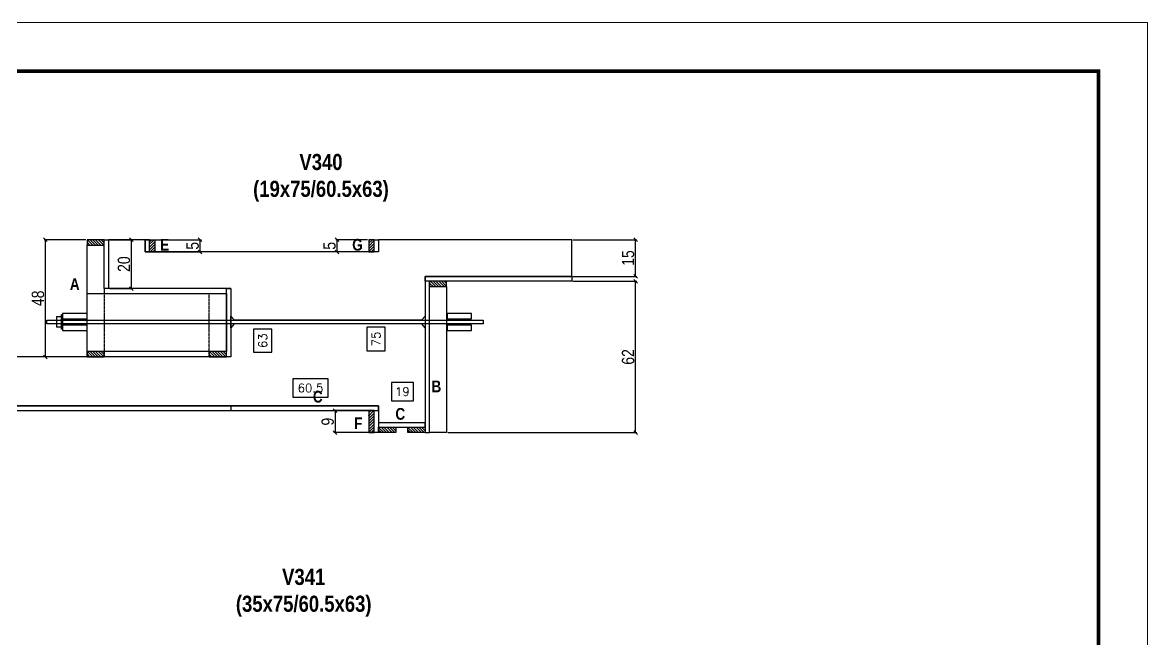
# Model space of a CAD drawing. Extents: x -3394 to 16474, y -5031 to 14397.
# Drawn here: x 8007 to 8927, y 108 to 614 of the extents above; entities that cross this region are included whole.
import ezdxf

# ---------------------------------------------------------------- set-up
doc = ezdxf.new("R2010")
doc.units = 0
doc.linetypes.add('DASHED', pattern=[0.75, 0.5, -0.25])
doc.linetypes.add('HIDDEN', pattern=[0.375, 0.25, -0.125])
doc.layers.get('0').update_dxf_attribs({"linetype": 'CONTINUOUS'})
doc.layers.get('Defpoints').update_dxf_attribs({"linetype": 'CONTINUOUS'})
for name, color, linetype in [('1HACHURA MADEIRAS', 1, 'CONTINUOUS'), ('COTA', 241, 'CONTINUOUS'), ('Cota Seção (2x)', 4, 'CONTINUOUS'), ('detalhes', 4, 'CONTINUOUS'), ('NOMENCLATURA', 7, 'CONTINUOUS'), ('Painéis', 200, 'CONTINUOUS'), ('presilha', 1, 'CONTINUOUS'), ('Sarr 3.5x7', 81, 'CONTINUOUS'), ('SARR_2.2x7', 40, 'CONTINUOUS'), ('SARR_3.5x7', 81, 'CONTINUOUS'), ('Tubo de PVC', 51, 'CONTINUOUS')]:
    doc.layers.add(name, color=color, linetype=linetype)
for name, color, linetype, lineweight in [('CONCRETO', 251, 'CONTINUOUS', 25), ('Folhas', 255, 'CONTINUOUS', 9), ('SARRAFO DE PRESSAO', 251, 'DASHED', 9)]:
    doc.layers.add(name, color=color, linetype=linetype, lineweight=lineweight)
doc.styles.add('COTA TECNICA 2X', font='techl___.ttf', dxfattribs={"height": 10})
doc.styles.add('ROMANS', font='romans.shx')
doc.styles.add('TECNICA', font='techb___.ttf', dxfattribs={"height": 10})
doc.dimstyles.new('Cota Seção interna', dxfattribs={"dimtxt": 7, "dimasz": 6, "dimexe": 0.18, "dimexo": 2, "dimgap": -4, "dimtad": 3, "dimdec": 1, "dimlfac": 0.5, "dimzin": 12, "dimdsep": 46, "dimtxsty": 'ROMANS', "dimblk": 'ARCHTICK', "dimcen": 0.09, "dimse1": 1, "dimse2": 1, "dimsd1": 1, "dimsd2": 1, "dimclrd": 180, "dimclre": 5, "dimclrt": 1, "dimadec": 0, "dimazin": 3, "dimtfac": 1, "dimtdec": 1, "dimtofl": 0, "dimtmove": 0, "dimatfit": 3, "dimldrblk": 'ARCHTICK', "dimfxl": 1, "dimtolj": 1, "dimtzin": 0, "dimarcsym": 0})
doc.dimstyles.new('SECAO', dxfattribs={"dimscale": 0.333333, "dimtxt": 5, "dimasz": 9, "dimexe": 3, "dimexo": 3, "dimgap": 3, "dimtad": 1, "dimdec": 1, "dimlfac": 0.5, "dimzin": 12, "dimdsep": 46, "dimtxsty": 'COTA TECNICA 2X', "dimblk1": 'OBLIQUE', "dimblk2": 'OBLIQUE', "dimsah": 1, "dimcen": 0.9, "dimclrd": 4, "dimclre": 4, "dimclrt": 240, "dimadec": 1, "dimazin": 3, "dimtfac": 1, "dimtdec": 1, "dimtmove": 0, "dimatfit": 3, "dimfxl": 1, "dimtolj": 1, "dimtzin": 12, "dimarcsym": 0})
pattern_1 = [(135, (39764.6088, -123114.8056), (-1.122532015, -1.122532015), [])]
pattern_2 = [(135, (39888.2088, -123234.4056), (-1.122532015, -1.122532015), [])]
pattern_3 = [(135, (39912.2088, -123234.4056), (-1.122532015, -1.122532015), [])]
pattern_4 = [(225, (131593.3473, 31906.3953), (1.122532015, -1.122532015), [])]
pattern_5 = [(135, (39488.4088, -123080.8056), (-1.122532015, -1.122532015), [])]
pattern_6 = [(135, (39388.4088, -123172.4056), (-1.122532015, -1.122532015), [])]
pattern_7 = [(135, (39488.4088, -123172.4056), (-1.122532015, -1.122532015), [])]

# ---------------------------------------------------------------- blocks, each defined once
blk = doc.blocks.new('9999999999')
at = {"layer": 'Folhas'}
blk.add_lwpolyline([(98138.98, 34190.21), (99623.98, 34190.21), (99623.98, 35240.21), (98138.98, 35240.21)], close=True, dxfattribs=at)
at = {"layer": 'Folhas', "color": 30, "const_width": 3}
blk.add_lwpolyline([(98213.98, 34230.21), (99583.98, 34230.21), (99583.98, 35200.21), (98213.98, 35200.21)], close=True, dxfattribs=at)
blk = doc.blocks.new('*D1748')
at = {"layer": 'Cota Seção (2x)', "color": 180, "lineweight": -2, "transparency": 16777216}
for p, q in [((8256.88, 321.82), (8227.88, 321.82)), ((8227.88, 321.82), (8227.88, 306.82)), ((8256.88, 306.82), (8256.88, 321.82)), ((8227.88, 306.82), (8256.88, 306.82))]:
    blk.add_line(p, q, dxfattribs=at)
at = {"layer": 'Defpoints', "color": 0, "transparency": 16777216}
for p in [(8177.19, 295.76), (8298.19, 302.82), (8298.19, 299.76)]:
    blk.add_point(p, dxfattribs=at)
at = {"layer": 'Cota Seção (2x)', "color": 1, "transparency": 16777216, "insert": (8242.38, 314.32), "char_height": 7, "attachment_point": 5, "style": 'ROMANS'}
blk.add_mtext('\\A1;60.5', dxfattribs=at)
blk = doc.blocks.new('_ArchTick')
at = {"color": 0, "linetype": 'ByBlock', "const_width": 0.15}
blk.add_lwpolyline([(-0.5, -0.5), (0.5, 0.5)], dxfattribs=at)
blk = doc.blocks.new('_Oblique')
at = {"color": 0, "linetype": 'ByBlock', "lineweight": -2}
blk.add_line((-0.5, -0.5), (0.5, 0.5), dxfattribs=at)
blk = doc.blocks.new('*D1705')
at = {"layer": 'COTA', "color": 4, "lineweight": -2, "transparency": 16777216}
for p, q in [((8058.59, 435.76), (8024.58, 435.76)), ((8025.58, 339.76), (8025.58, 435.76)), ((8058.59, 339.76), (8024.58, 339.76))]:
    blk.add_line(p, q, dxfattribs=at)
at = {"layer": 'Defpoints', "color": 0, "transparency": 16777216}
for p in [(8025.58, 435.76), (8059.59, 435.76), (8059.59, 339.76)]:
    blk.add_point(p, dxfattribs=at)
at = {"layer": 'COTA', "color": 4, "lineweight": -2, "transparency": 16777216, "xscale": 3, "yscale": 3, "zscale": 3}
for p, rotation in [((8025.58, 435.76), 90), ((8025.58, 339.76), 270)]:
    blk.add_blockref('_Oblique', p, dxfattribs=dict(at, rotation=rotation))
at = {"layer": 'COTA', "color": 240, "transparency": 16777216, "insert": (8019.48, 387.76), "char_height": 10, "attachment_point": 5, "rotation": 90, "style": 'COTA TECNICA 2X'}
blk.add_mtext('\\A1;48', dxfattribs=at)
blk = doc.blocks.new('*D1749')
at = {"layer": 'COTA', "color": 4, "lineweight": -2, "transparency": 16777216}
for p, q in [((8108.19, 435.76), (8153.17, 435.76)), ((8152.17, 425.76), (8152.17, 435.76)), ((8108.19, 425.76), (8153.17, 425.76))]:
    blk.add_line(p, q, dxfattribs=at)
at = {"layer": 'Defpoints', "color": 0, "transparency": 16777216}
for p in [(8107.19, 435.76), (8152.17, 435.76), (8107.19, 425.76)]:
    blk.add_point(p, dxfattribs=at)
at = {"layer": 'COTA', "color": 4, "lineweight": -2, "transparency": 16777216, "xscale": 3, "yscale": 3, "zscale": 3}
for p, rotation in [((8152.17, 435.76), 90), ((8152.17, 425.76), 270)]:
    blk.add_blockref('_Oblique', p, dxfattribs=dict(at, rotation=rotation))
at = {"layer": 'COTA', "color": 240, "transparency": 16777216, "insert": (8146.06, 430.76), "char_height": 10, "attachment_point": 5, "rotation": 90, "style": 'COTA TECNICA 2X'}
blk.add_mtext('\\A1;5', dxfattribs=at)
blk = doc.blocks.new('*D1750')
at = {"layer": 'COTA', "color": 4, "lineweight": -2, "transparency": 16777216}
for p, q in [((8289.19, 435.76), (8263.13, 435.76)), ((8264.13, 425.76), (8264.13, 435.76)), ((8289.19, 425.76), (8263.13, 425.76))]:
    blk.add_line(p, q, dxfattribs=at)
at = {"layer": 'Defpoints', "color": 0, "transparency": 16777216}
for p in [(8264.13, 435.76), (8290.19, 435.76), (8290.19, 425.76)]:
    blk.add_point(p, dxfattribs=at)
at = {"layer": 'COTA', "color": 4, "lineweight": -2, "transparency": 16777216, "xscale": 3, "yscale": 3, "zscale": 3}
for p, rotation in [((8264.13, 435.76), 90), ((8264.13, 425.76), 270)]:
    blk.add_blockref('_Oblique', p, dxfattribs=dict(at, rotation=rotation))
at = {"layer": 'COTA', "color": 240, "transparency": 16777216, "insert": (8258.02, 430.76), "char_height": 10, "attachment_point": 5, "rotation": 90, "style": 'COTA TECNICA 2X'}
blk.add_mtext('\\A1;5', dxfattribs=at)
blk = doc.blocks.new('*D1751')
at = {"layer": 'COTA', "color": 4, "lineweight": -2, "transparency": 16777216}
for p, q in [((8457.19, 401.76), (8509.38, 401.76)), ((8508.38, 277.76), (8508.38, 401.76)), ((8354.79, 277.76), (8509.38, 277.76))]:
    blk.add_line(p, q, dxfattribs=at)
at = {"layer": 'Defpoints', "color": 0, "transparency": 16777216}
for p in [(8456.19, 401.76), (8508.38, 401.76), (8353.79, 277.76)]:
    blk.add_point(p, dxfattribs=at)
at = {"layer": 'COTA', "color": 4, "lineweight": -2, "transparency": 16777216, "xscale": 3, "yscale": 3, "zscale": 3}
for p, rotation in [((8508.38, 401.76), 90), ((8508.38, 277.76), 270)]:
    blk.add_blockref('_Oblique', p, dxfattribs=dict(at, rotation=rotation))
at = {"layer": 'COTA', "color": 240, "transparency": 16777216, "insert": (8502.28, 339.76), "char_height": 10, "attachment_point": 5, "rotation": 90, "style": 'COTA TECNICA 2X'}
blk.add_mtext('\\A1;62', dxfattribs=at)
blk = doc.blocks.new('*D1752')
at = {"layer": 'COTA', "color": 4, "lineweight": -2, "transparency": 16777216}
for p, q in [((8457.19, 435.76), (8509.38, 435.76)), ((8508.38, 405.76), (8508.38, 435.76)), ((8457.19, 405.76), (8509.38, 405.76))]:
    blk.add_line(p, q, dxfattribs=at)
at = {"layer": 'Defpoints', "color": 0, "transparency": 16777216}
for p in [(8456.19, 435.76), (8508.38, 435.76), (8456.19, 405.76)]:
    blk.add_point(p, dxfattribs=at)
at = {"layer": 'COTA', "color": 4, "lineweight": -2, "transparency": 16777216, "xscale": 3, "yscale": 3, "zscale": 3}
for p, rotation in [((8508.38, 435.76), 90), ((8508.38, 405.76), 270)]:
    blk.add_blockref('_Oblique', p, dxfattribs=dict(at, rotation=rotation))
at = {"layer": 'COTA', "color": 240, "transparency": 16777216, "insert": (8502.27, 420.76), "char_height": 10, "attachment_point": 5, "rotation": 90, "style": 'COTA TECNICA 2X'}
blk.add_mtext('\\A1;15', dxfattribs=at)
blk = doc.blocks.new('*D1753')
at = {"layer": 'Cota Seção (2x)', "color": 180, "lineweight": -2, "transparency": 16777216}
for p, q in [((8326.62, 318.81), (8308.62, 318.81)), ((8308.62, 318.81), (8308.62, 303.81)), ((8326.62, 303.81), (8326.62, 318.81)), ((8308.62, 303.81), (8326.62, 303.81))]:
    blk.add_line(p, q, dxfattribs=at)
at = {"layer": 'Defpoints', "color": 0, "transparency": 16777216}
for p in [(8336.19, 299.81), (8298.19, 285.76), (8336.19, 285.76)]:
    blk.add_point(p, dxfattribs=at)
at = {"layer": 'Cota Seção (2x)', "color": 1, "transparency": 16777216, "insert": (8317.62, 311.31), "char_height": 7, "attachment_point": 5, "style": 'ROMANS'}
blk.add_mtext('\\A1;19', dxfattribs=at)
blk = doc.blocks.new('*D1755')
at = {"layer": 'COTA', "color": 4, "lineweight": -2, "transparency": 16777216}
for p, q in [((8293.59, 295.76), (8261.61, 295.76)), ((8262.61, 295.76), (8262.61, 277.76)), ((8293.59, 277.76), (8261.61, 277.76))]:
    blk.add_line(p, q, dxfattribs=at)
at = {"layer": 'Defpoints', "color": 0, "transparency": 16777216}
for p in [(8294.59, 295.76), (8262.61, 277.76), (8294.59, 277.76)]:
    blk.add_point(p, dxfattribs=at)
at = {"layer": 'COTA', "color": 4, "lineweight": -2, "transparency": 16777216, "xscale": 3, "yscale": 3, "zscale": 3}
for p, rotation in [((8262.61, 295.76), 90), ((8262.61, 277.76), 270)]:
    blk.add_blockref('_Oblique', p, dxfattribs=dict(at, rotation=rotation))
at = {"layer": 'COTA', "color": 240, "transparency": 16777216, "insert": (8256.52, 286.76), "char_height": 10, "attachment_point": 5, "rotation": 90, "style": 'COTA TECNICA 2X'}
blk.add_mtext('\\A1;9', dxfattribs=at)
blk = doc.blocks.new('*D1756')
at = {"layer": 'COTA', "color": 4, "lineweight": -2, "transparency": 16777216}
for p, q in [((8078.19, 435.76), (8096.94, 435.76)), ((8095.94, 395.76), (8095.94, 435.76)), ((8078.19, 395.76), (8096.94, 395.76))]:
    blk.add_line(p, q, dxfattribs=at)
at = {"layer": 'Defpoints', "color": 0, "transparency": 16777216}
for p in [(8077.19, 435.76), (8095.94, 435.76), (8077.19, 395.76)]:
    blk.add_point(p, dxfattribs=at)
at = {"layer": 'COTA', "color": 4, "lineweight": -2, "transparency": 16777216, "xscale": 3, "yscale": 3, "zscale": 3}
for p, rotation in [((8095.94, 435.76), 90), ((8095.94, 395.76), 270)]:
    blk.add_blockref('_Oblique', p, dxfattribs=dict(at, rotation=rotation))
at = {"layer": 'COTA', "color": 240, "transparency": 16777216, "insert": (8089.83, 415.76), "char_height": 10, "attachment_point": 5, "rotation": 90, "style": 'COTA TECNICA 2X'}
blk.add_mtext('\\A1;20', dxfattribs=at)
blk = doc.blocks.new('*D1757')
at = {"layer": 'Cota Seção (2x)', "color": 180, "lineweight": -2, "transparency": 16777216}
for p, q in [((8303.58, 364.06), (8288.58, 364.06)), ((8288.58, 364.06), (8288.58, 344.73)), ((8303.58, 344.73), (8303.58, 364.06)), ((8288.58, 344.73), (8303.58, 344.73))]:
    blk.add_line(p, q, dxfattribs=at)
at = {"layer": 'Defpoints', "color": 0, "transparency": 16777216}
for p in [(8307.58, 435.76), (8336.19, 435.76), (8336.19, 285.76)]:
    blk.add_point(p, dxfattribs=at)
at = {"layer": 'Cota Seção (2x)', "color": 1, "transparency": 16777216, "insert": (8296.08, 354.4), "char_height": 7, "attachment_point": 5, "rotation": 90, "style": 'ROMANS'}
blk.add_mtext('\\A1;75', dxfattribs=at)
blk = doc.blocks.new('*D1758')
at = {"layer": 'Cota Seção (2x)', "color": 180, "lineweight": -2, "transparency": 16777216}
for p, q in [((8210.87, 362.54), (8195.87, 362.54)), ((8195.87, 362.54), (8195.87, 343.54)), ((8210.87, 343.54), (8210.87, 362.54)), ((8195.87, 343.54), (8210.87, 343.54))]:
    blk.add_line(p, q, dxfattribs=at)
at = {"layer": 'Defpoints', "color": 0, "transparency": 16777216}
for p in [(8177.19, 425.76), (8214.87, 425.76), (8177.19, 299.76)]:
    blk.add_point(p, dxfattribs=at)
at = {"layer": 'Cota Seção (2x)', "color": 1, "transparency": 16777216, "insert": (8203.37, 353.04), "char_height": 7, "attachment_point": 5, "rotation": 90, "style": 'ROMANS'}
blk.add_mtext('\\A1;63', dxfattribs=at)

msp = doc.modelspace()

# ---------------------------------------------------------------- hatches: boundary and pattern name
at = {"layer": 'SARR_2.2x7'}
h = msp.add_hatch(dxfattribs=at)
h.set_pattern_fill('ANSI31', color=256, scale=0.5, angle=90)
h.set_pattern_definition(pattern_5)
h.paths.add_polyline_path([(8059.59, 435.76), (8059.59, 431.36), (8073.59, 431.36), (8073.59, 435.76)])
h = msp.add_hatch(dxfattribs=at)
h.set_pattern_fill('ANSI31', color=256, scale=0.5, angle=90)
h.set_pattern_definition(pattern_5)
h.paths.add_polyline_path([(8059.59, 435.76), (8059.59, 431.36), (8073.59, 431.36), (8073.59, 435.76)])
h = msp.add_hatch(dxfattribs=at)
h.set_pattern_fill('ANSI31', color=256, scale=0.5)
h.set_pattern_definition([(45, (-116791.7841, -32586.8591), (-1.122532015, 1.122532015), [])])
h.paths.add_polyline_path([(8110.79, 435.76), (8115.19, 435.76), (8115.19, 425.76), (8110.79, 425.76)])
h = msp.add_hatch(dxfattribs=at)
h.set_pattern_fill('ANSI31', color=256, scale=0.5)
h.set_pattern_definition([(45, (-116819.7841, -32586.8591), (-1.122532015, 1.122532015), [])])
h.paths.add_polyline_path([(8294.59, 435.76), (8290.19, 435.76), (8290.19, 425.76), (8294.59, 425.76)])
h = msp.add_hatch(dxfattribs=at)
h.set_pattern_fill('ANSI31', color=256, scale=0.5, angle=90)
h.set_pattern_definition(pattern_1)
h.paths.add_polyline_path([(8339.79, 401.76), (8339.79, 397.36), (8353.79, 397.36), (8353.79, 401.76)])
h = msp.add_hatch(dxfattribs=at)
h.set_pattern_fill('ANSI31', color=256, scale=0.5, angle=90)
h.set_pattern_definition(pattern_1)
h.paths.add_polyline_path([(8339.79, 401.76), (8339.79, 397.36), (8353.79, 397.36), (8353.79, 401.76)])
h = msp.add_hatch(dxfattribs=at)
h.set_pattern_fill('ANSI31', color=256, scale=0.5, angle=90)
h.set_pattern_definition(pattern_7)
h.paths.add_polyline_path([(8059.59, 344.16), (8059.59, 339.76), (8073.59, 339.76), (8073.59, 344.16)])
h = msp.add_hatch(dxfattribs=at)
h.set_pattern_fill('ANSI31', color=256, scale=0.5, angle=90)
h.set_pattern_definition(pattern_7)
h.paths.add_polyline_path([(8059.59, 344.16), (8059.59, 339.76), (8073.59, 339.76), (8073.59, 344.16)])
h = msp.add_hatch(dxfattribs=at)
h.set_pattern_fill('ANSI31', color=256, scale=0.5, angle=90)
h.set_pattern_definition(pattern_6)
h.paths.add_polyline_path([(8159.59, 344.16), (8159.59, 339.76), (8173.59, 339.76), (8173.59, 344.16)])
h = msp.add_hatch(dxfattribs=at)
h.set_pattern_fill('ANSI31', color=256, scale=0.5, angle=90)
h.set_pattern_definition(pattern_6)
h.paths.add_polyline_path([(8159.59, 344.16), (8159.59, 339.76), (8173.59, 339.76), (8173.59, 344.16)])
h = msp.add_hatch(dxfattribs=at)
h.set_pattern_fill('ANSI31', color=256, scale=0.5, angle=180)
h.set_pattern_definition(pattern_4)
h.paths.add_polyline_path([(8294.59, 295.76), (8290.19, 295.76), (8290.19, 277.76), (8294.59, 277.76)])
h = msp.add_hatch(dxfattribs=at)
h.set_pattern_fill('ANSI31', color=256, scale=0.5, angle=180)
h.set_pattern_definition(pattern_4)
h.paths.add_polyline_path([(8294.59, 291.76), (8290.19, 291.76), (8290.19, 277.76), (8294.59, 277.76)])
h = msp.add_hatch(dxfattribs=at)
h.set_pattern_fill('ANSI31', color=256, scale=0.5, angle=90)
h.set_pattern_definition(pattern_2)
h.paths.add_polyline_path([(8298.19, 282.16), (8298.19, 277.76), (8312.19, 277.76), (8312.19, 282.16)])
h = msp.add_hatch(dxfattribs=at)
h.set_pattern_fill('ANSI31', color=256, scale=0.5, angle=90)
h.set_pattern_definition(pattern_2)
h.paths.add_polyline_path([(8298.19, 282.16), (8298.19, 277.76), (8312.19, 277.76), (8312.19, 282.16)])
h = msp.add_hatch(dxfattribs=at)
h.set_pattern_fill('ANSI31', color=256, scale=0.5, angle=90)
h.set_pattern_definition(pattern_3)
h.paths.add_polyline_path([(8322.19, 282.16), (8322.19, 277.76), (8336.19, 277.76), (8336.19, 282.16)])
h = msp.add_hatch(dxfattribs=at)
h.set_pattern_fill('ANSI31', color=256, scale=0.5, angle=90)
h.set_pattern_definition(pattern_3)
h.paths.add_polyline_path([(8322.19, 282.16), (8322.19, 277.76), (8336.19, 277.76), (8336.19, 282.16)])

# ---------------------------------------------------------------- linework, layer by layer
at = {"layer": '1HACHURA MADEIRAS', "elevation": 0}
for points in [[(8059.59, 375.36), (8039.59, 375.36), (8039.59, 370.96), (8059.59, 370.96)], [(8374.19, 375.36), (8354.19, 375.36), (8354.19, 370.96), (8374.19, 370.96)], [(8059.59, 365.76), (8039.59, 365.76), (8039.59, 361.36), (8059.59, 361.36)], [(8374.19, 365.76), (8354.19, 365.76), (8354.19, 361.36), (8374.19, 361.36)]]:
    msp.add_lwpolyline(points, close=True, dxfattribs=at)
at = {"layer": 'CONCRETO', "linetype": 'Continuous'}
for p, q in [((8077.19, 435.76), (8077.19, 395.76)), ((8107.19, 435.76), (8077.19, 435.76)), ((8107.19, 425.76), (8107.19, 435.76)), ((8456.19, 435.76), (8298.19, 435.76)), ((8298.19, 435.76), (8298.19, 425.76)), ((8456.19, 405.76), (8456.19, 435.76)), ((8298.19, 425.76), (8107.19, 425.76)), ((8456.19, 405.76), (8336.19, 405.76)), ((8336.19, 405.76), (8336.19, 285.76)), ((8177.19, 395.76), (8077.19, 395.76)), ((8177.19, 395.76), (8177.19, 339.76)), ((8177.19, 339.76), (7822.2, 339.76)), ((7822.2, 299.76), (8298.19, 299.76)), ((8298.19, 299.76), (8298.19, 285.76)), ((8336.19, 285.76), (8298.19, 285.76))]:
    msp.add_line(p, q, dxfattribs=at)
at = {"layer": 'Painéis'}
for p, q in [((8456.19, 405.76), (8456.19, 401.76)), ((8177.19, 299.76), (8177.19, 295.76))]:
    msp.add_line(p, q, dxfattribs=at)
at = {"layer": 'Painéis', "linetype": 'Continuous'}
for points in [[(8073.59, 395.76), (8073.59, 435.76), (8077.19, 435.76), (8077.19, 395.76)], [(8110.79, 425.76), (8110.79, 435.76), (8107.19, 435.76), (8107.19, 425.76)], [(8110.79, 425.76), (8110.79, 435.76), (8107.19, 435.76), (8107.19, 425.76)], [(8294.59, 425.76), (8294.59, 435.76), (8298.19, 435.76), (8298.19, 425.76)], [(8294.59, 425.76), (8294.59, 435.76), (8298.19, 435.76), (8298.19, 425.76)], [(8339.79, 277.76), (8339.79, 401.76), (8336.19, 401.76), (8336.19, 277.76)], [(8339.79, 277.76), (8339.79, 401.76), (8336.19, 401.76), (8336.19, 277.76)], [(8173.59, 339.76), (8173.59, 395.76), (8177.19, 395.76), (8177.19, 339.76)], [(8298.19, 299.76), (7822.2, 299.76), (7822.2, 295.76), (8298.19, 295.76)], [(8294.59, 277.76), (8294.59, 295.76), (8298.19, 295.76), (8298.19, 277.76)], [(8294.59, 277.76), (8294.59, 295.76), (8298.19, 295.76), (8298.19, 277.76)]]:
    msp.add_lwpolyline(points, close=True, dxfattribs=at)
msp.add_lwpolyline([(8456.19, 401.76), (8336.19, 401.76), (8336.19, 405.76), (8456.19, 405.76)], dxfattribs=at)
at = {"layer": 'Painéis', "elevation": 0}
msp.add_lwpolyline([(8059.59, 391.76), (8173.59, 391.76), (8173.59, 344.16), (8059.59, 344.16)], close=True, dxfattribs=at)
at = {"layer": 'Painéis'}
msp.add_lwpolyline([(8173.59, 395.76), (8073.59, 395.76), (8073.59, 391.76), (8173.59, 391.76)], close=True, dxfattribs=at)
at = {"layer": 'Painéis', "linetype": 'Continuous', "elevation": 0}
msp.add_lwpolyline([(8336.19, 285.76), (8298.19, 285.76), (8298.19, 282.16), (8336.19, 282.16)], close=True, dxfattribs=at)
msp.add_lwpolyline([(8336.19, 285.76), (8298.19, 285.76), (8298.19, 282.16), (8336.19, 282.16)], close=True, dxfattribs=at)
at = {"layer": 'presilha'}
for p, q in [((8034.59, 372.89, 0), (8038.59, 372.89, 0)), ((8034.59, 372.89, 0), (8034.59, 364.22, 0)), ((8038.59, 374.55, 0), (8039.59, 374.55, 0)), ((8038.59, 362.55, 0), (8038.59, 374.55, 0)), ((8038.59, 372.89, 0), (8038.59, 364.22, 0)), ((8039.59, 374.55, 0), (8039.59, 362.55, 0)), ((8038.59, 364.22, 0), (8034.59, 364.22, 0)), ((8039.59, 362.55, 0), (8038.59, 362.55, 0))]:
    msp.add_line(p, q, dxfattribs=at)
at = {"layer": 'presilha', "elevation": 0}
msp.add_lwpolyline([(8026.81, 369.95), (8383.67, 369.95), (8383.67, 366.95), (8026.81, 366.95)], close=True, dxfattribs=at)
at = {"layer": 'Sarr 3.5x7', "linetype": 'HIDDEN'}
for p, q in [((8073.59, 391.76), (8073.59, 339.76)), ((8073.59, 391.76), (8073.59, 339.76)), ((8159.59, 339.76), (8159.59, 391.76)), ((8159.59, 339.76), (8159.59, 391.76))]:
    msp.add_line(p, q, dxfattribs=at)
at = {"layer": 'SARR_2.2x7'}
for points in [[(8073.59, 435.76), (8059.59, 435.76), (8059.59, 431.36), (8073.59, 431.36)], [(8073.59, 435.76), (8059.59, 435.76), (8059.59, 431.36), (8073.59, 431.36)], [(8110.79, 425.76), (8110.79, 435.76), (8115.19, 435.76), (8115.19, 425.76)], [(8294.59, 425.76), (8294.59, 435.76), (8290.19, 435.76), (8290.19, 425.76)], [(8173.59, 344.16), (8159.59, 344.16), (8159.59, 339.76), (8173.59, 339.76)], [(8173.59, 344.16), (8159.59, 344.16), (8159.59, 339.76), (8173.59, 339.76)], [(8294.59, 277.76), (8294.59, 295.76), (8290.19, 295.76), (8290.19, 277.76)], [(8294.59, 277.76), (8294.59, 295.76), (8290.19, 295.76), (8290.19, 277.76)]]:
    msp.add_lwpolyline(points, close=True, dxfattribs=at)
at = {"layer": 'SARR_2.2x7', "elevation": 0}
for points in [[(8353.79, 401.76), (8339.79, 401.76), (8339.79, 397.36), (8353.79, 397.36)], [(8353.79, 401.76), (8339.79, 401.76), (8339.79, 397.36), (8353.79, 397.36)], [(8073.59, 344.16), (8059.59, 344.16), (8059.59, 339.76), (8073.59, 339.76)], [(8073.59, 344.16), (8059.59, 344.16), (8059.59, 339.76), (8073.59, 339.76)], [(8298.19, 282.16), (8312.19, 282.16), (8312.19, 277.76), (8298.19, 277.76)], [(8298.19, 282.16), (8312.19, 282.16), (8312.19, 277.76), (8298.19, 277.76)], [(8322.19, 282.16), (8336.19, 282.16), (8336.19, 277.76), (8322.19, 277.76)], [(8322.19, 282.16), (8336.19, 282.16), (8336.19, 277.76), (8322.19, 277.76)]]:
    msp.add_lwpolyline(points, close=True, dxfattribs=at)
at = {"layer": 'SARR_3.5x7'}
for p, q in [((8059.59, 431.36), (8073.59, 431.36)), ((8059.59, 339.76), (8059.59, 431.36)), ((8059.59, 339.76), (8059.59, 431.36)), ((8073.59, 339.76), (8059.59, 339.76)), ((8159.59, 339.76), (8173.59, 339.76))]:
    msp.add_line(p, q, dxfattribs=at)
msp.add_lwpolyline([(8339.79, 397.36), (8353.79, 397.36), (8353.79, 277.76), (8339.79, 277.76)], close=True, dxfattribs=at)
msp.add_lwpolyline([(8339.79, 397.36), (8353.79, 397.36), (8353.79, 277.76), (8339.79, 277.76)], close=True, dxfattribs=at)
at = {"layer": 'Tubo de PVC', "elevation": 0}
msp.add_lwpolyline([(8336.19, 373.2), (8336.19, 363.71), (8333.39, 366.86), (8179.99, 366.86), (8177.19, 363.71), (8177.19, 373.2), (8179.99, 370.05), (8333.39, 370.05)], close=True, dxfattribs=at)

# ---------------------------------------------------------------- block references
at = {"layer": 'SARRAFO DE PRESSAO', "color": 6, "linetype": 'ByBlock'}
msp.add_blockref('9999999999', (-90696.77, -34626.55), dxfattribs=at)

# ---------------------------------------------------------------- texts
at = {"layer": 'detalhes', "style": 'TECNICA'}
for s, p in [('E', (8119.44, 426.8)), ('G', (8276.57, 426.83)), ('A', (8045.58, 394.65)), ('B', (8341.48, 310.78)), ('C', (8244.42, 302.4)), ('C', (8311.9, 288.33)), ('F', (8278.18, 280.71))]:
    msp.add_text(s, height=9.6, dxfattribs=at).set_placement(p)
at = {"layer": 'NOMENCLATURA', "char_height": 13.2, "attachment_point": 2, "style": 'TECNICA'}
for s, insert in [('\\A1;V340\\P(19x75/60.5x63)', (8251.01, 506.03)), ('\\A1;V341\\P(35x75/60.5x63)', (8236.87, 166.25))]:
    msp.add_mtext_dynamic_manual_height_columns(s, width=195.3133, gutter_width=1, heights=[0], dxfattribs=dict(at, insert=insert))

# ---------------------------------------------------------------- dimensions: what is measured, and where the dimension line sits
at = {"layer": 'COTA'}
for base, p1, p2, picture, middle in [((8025.58, 435.76), (8059.59, 339.76), (8059.59, 435.76), '*D1705', (8019.48, 387.76)), ((8095.94, 435.76), (8077.19, 395.76), (8077.19, 435.76), '*D1756', (8089.83, 415.76)), ((8508.38, 435.76), (8456.19, 405.76), (8456.19, 435.76), '*D1752', (8502.27, 420.76)), ((8508.38, 401.76), (8353.79, 277.76), (8456.19, 401.76), '*D1751', (8502.28, 339.76)), ((8262.61, 277.76), (8294.59, 295.76), (8294.59, 277.76), '*D1755', (8256.52, 286.76))]:
    dim = msp.add_linear_dim(base=base, p1=p1, p2=p2, angle=90, dimstyle='SECAO', dxfattribs=at)
    dim.commit()
    dim.dimension.update_dxf_attribs({"geometry": picture, "text_midpoint": middle})
for base, p1, p2, picture, middle in [((8152.17, 435.76), (8107.19, 425.76), (8107.19, 435.76), '*D1749', (8152.17, 430.76)), ((8264.13, 435.76), (8290.19, 425.76), (8290.19, 435.76), '*D1750', (8264.13, 430.76))]:
    dim = msp.add_linear_dim(base=base, p1=p1, p2=p2, angle=90, dimstyle='SECAO', dxfattribs=at)
    dim.commit()
    dim.dimension.update_dxf_attribs({"geometry": picture, "text_midpoint": middle, "dimtype": 160})
at = {"layer": 'Cota Seção (2x)'}
for base, p1, p2, picture, middle in [((8307.58, 435.76), (8336.19, 285.76), (8336.19, 435.76), '*D1757', (8307.58, 354.4)), ((8214.87, 425.76), (8177.19, 299.76), (8177.19, 425.76), '*D1758', (8214.87, 353.04))]:
    dim = msp.add_linear_dim(base=base, p1=p1, p2=p2, angle=90, dimstyle='Cota Seção interna', dxfattribs=at)
    dim.commit()
    dim.dimension.update_dxf_attribs({"geometry": picture, "text_midpoint": middle, "dimtype": 160})
for base, p1, p2, picture, middle in [((8298.19, 302.82), (8177.19, 295.76), (8298.19, 299.76), '*D1748', (8242.38, 302.82)), ((8336.19, 299.81), (8298.19, 285.76), (8336.19, 285.76), '*D1753', (8317.62, 299.81))]:
    dim = msp.add_linear_dim(base=base, p1=p1, p2=p2, dimstyle='Cota Seção interna', dxfattribs=at)
    dim.commit()
    dim.dimension.update_dxf_attribs({"geometry": picture, "text_midpoint": middle, "dimtype": 160})

doc.saveas('drawing.dxf')
